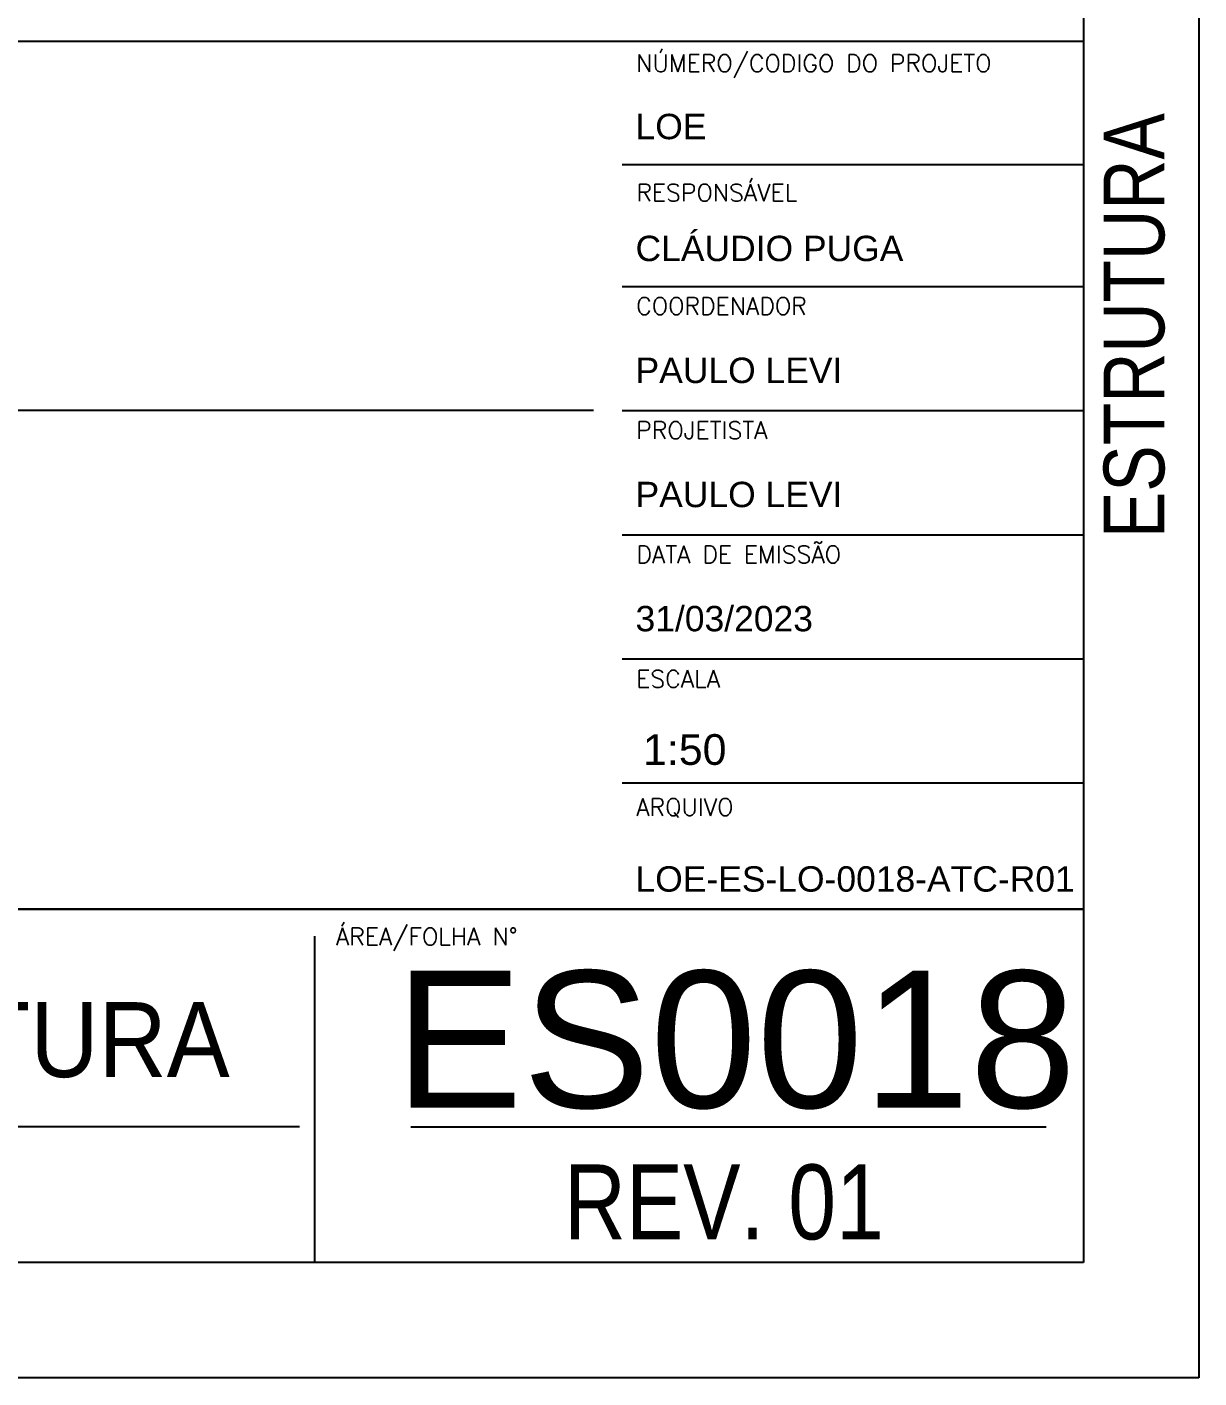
# Model space of a CAD drawing. Header units: millimetres. Extents: x -2368 to 4502, y -2283 to 2217.
# Drawn here: x 3994 to 4502, y -2283 to -1697 of the extents above; entities that cross this region are included whole.
import ezdxf

# ---------------------------------------------------------------- set-up
doc = ezdxf.new("R2010")
doc.units = ezdxf.units.MM
doc.header["$LTSCALE"] = 50
doc.layers.add('CARIMBO', color=7, linetype='Continuous')
doc.layers.add('F-MARGEM', color=1, linetype='Continuous')
doc.styles.add('AR-REF', font='arial.ttf')
doc.styles.add('CONT-TITULO', font='arial.ttf')
doc.styles.add('NFOLHA', font='ARIALN.TTF')
doc.styles.add('STYLE3', font='romans.shx')

# ---------------------------------------------------------------- blocks, each defined once
blk = doc.blocks.new('A0-1L_900')
at = {"layer": 'F-MARGEM', "color": 2}
blk.add_lwpolyline([(0, 0), (0, 90), (137.4, 90), (137.4, 0)], close=True, dxfattribs=at)
at = {"layer": 'F-MARGEM', "color": 7}
blk.add_lwpolyline([(2.5, 89), (136.4, 89), (136.4, 1), (2.5, 1)], close=True, dxfattribs=at)

msp = doc.modelspace()

# ---------------------------------------------------------------- linework, layer by layer
at = {"layer": 'CARIMBO', "color": 6}
for p, q in [((4451.717, -1703.596), (3601.717, -1703.596)), ((4239.33, -1863.596), (3601.717, -1863.596)), ((4451.717, -2079.789), (3601.717, -2079.789))]:
    msp.add_line(p, q, dxfattribs=at)
at = {"layer": 'CARIMBO', "color": 1}
for p, q in [((4251.717, -1756.929), (4451.717, -1756.929)), ((4251.717, -1809.78), (4451.717, -1809.78)), ((4251.717, -1863.596), (4451.717, -1863.596)), ((4251.717, -1917.412), (4451.717, -1917.412)), ((4251.717, -1971.228), (4451.717, -1971.228)), ((4251.717, -2025.045), (4451.717, -2025.045)), ((4118.476, -2232.993), (4118.476, -2091.472)), ((4111.839, -2174.106), (3608.354, -2174.106)), ((4160.079, -2174.106), (4435.469, -2174.106))]:
    msp.add_line(p, q, dxfattribs=at)
at = {"layer": 'CARIMBO', "color": 94}
msp.add_line((3601.717, -2079.789), (4451.717, -2079.789), dxfattribs=at)

# ---------------------------------------------------------------- block references
at = {"layer": 'F-MARGEM', "linetype": 'Continuous', "xscale": 50, "yscale": 50, "zscale": 50}
msp.add_blockref('A0-1L_900', (-2368.283, -2282.993), dxfattribs=at)

# ---------------------------------------------------------------- texts
at = {"layer": 'CARIMBO', "color": 2, "style": 'STYLE3'}
for s, p in [('NÚMERO/CODIGO DO PROJETO', (4257.808, -1716.793)), ('RESPONSÁVEL', (4257.856, -1772.882)), ('COORDENADOR', (4257.808, -1822.041)), ('PROJETISTA', (4257.808, -1875.858)), ('DATA DE EMISSÃO', (4257.856, -1929.734)), ('ESCALA', (4257.808, -1983.678)), ('ARQUIVO', (4257.808, -2039.268)), ('ÁREA/FOLHA N°', (4127.639, -2095.384))]:
    msp.add_text(s, height=7.5, dxfattribs=at).set_placement(p)
at = {"layer": 'CARIMBO', "color": 5, "style": 'NFOLHA'}
msp.add_text('ESTRUTURA', height=26.325, rotation=90, dxfattribs=at).set_placement((4486.713, -1918.881))
at = {"layer": 'CARIMBO', "color": 3, "style": 'AR-REF'}
msp.add_text('LOE-ES-LO-0018-ATC-R01', height=11, dxfattribs=at).set_placement((4257.452, -2072.16))
at = {"layer": 'CARIMBO', "color": 5}
for s, height, style, p in [('ES0018', 59.4, 'CONT-TITULO', (4153.165, -2165.865)), ('REV. 01', 32.5, 'NFOLHA', (4226.466, -2222.933))]:
    msp.add_text(s, height=height, dxfattribs=dict(at, style=style)).set_placement(p)
at = {"layer": 'CARIMBO', "color": 5, "style": 'NFOLHA', "width": 1.1}
msp.add_text('ESTRUTURA', height=32.5, dxfattribs=at).set_placement((3831.397, -2152.57))
at = {"layer": 'CARIMBO', "color": 3, "attachment_point": 1, "style": 'AR-REF'}
for s, insert, char_height, width in [('LOE', (4257.483, -1734.958), 11, 676.52863), ('{\\fArial Unicode MS|b0|i0|c0|p34;CLÁUDIO PUGA}', (4257.483, -1787.808), 11, 676.52863), ('{\\fArial Unicode MS|b0|i0|c0|p34;PAULO LEVI}', (4257.483, -1840.659), 11, 676.52863), ('{\\fArial Unicode MS|b0|i0|c0|p34;PAULO LEVI}', (4257.483, -1894.475), 11, 676.52863), ('{\\fArial Unicode MS|b0|i0|c0|p34;31/03/2023}', (4257.483, -1948.291), 11, 676.52863), ('1:50', (4260.732, -2003.888), 13.31, 818.59964)]:
    msp.add_mtext(s, dxfattribs=dict(at, insert=insert, char_height=char_height, width=width))

doc.saveas('drawing.dxf')
